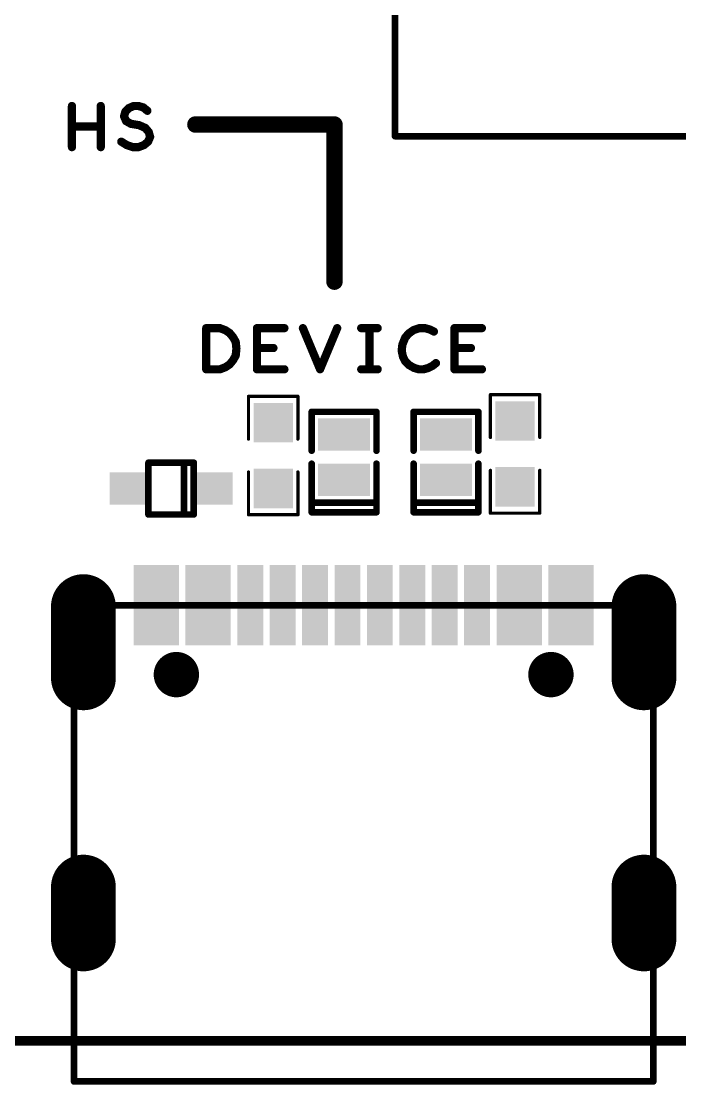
# Model space of a CAD drawing. Extents: x -12 to 107, y 8 to 106.
# Drawn here: x 21.13 to 31.29, y 9.82 to 26.24 of the extents above; entities that cross this region are included whole.
import ezdxf

# ---------------------------------------------------------------- set-up
doc = ezdxf.new("R2010")
doc.units = 0
doc.header["$MEASUREMENT"] = 0
doc.layers.get('0').update_dxf_attribs({"linetype": 'CONTINUOUS'})
doc.layers.add('SILK_TOP_ART', color=251, linetype='CONTINUOUS', true_color=0x636466)
doc.layers.add('SOLDER_TOP_ART', color=18, linetype='CONTINUOUS', true_color=0x000000)

# ---------------------------------------------------------------- blocks, each defined once
blk = doc.blocks.new('ROUND_217')
at = {"const_width": 0.0508}
blk.add_lwpolyline([(-0.0254, 0, 1), (0.0254, 0, 1)], format="xyb", close=True, dxfattribs=at)
blk = doc.blocks.new('ROUND_162')
at = {"const_width": 0.0635}
blk.add_lwpolyline([(-0.03175, 0, 1), (0.03175, 0, 1)], format="xyb", close=True, dxfattribs=at)
blk = doc.blocks.new('ROUND_278')
at = {"const_width": 0.127}
blk.add_lwpolyline([(-0.0635, 0, 1), (0.0635, 0, 1)], format="xyb", close=True, dxfattribs=at)
blk = doc.blocks.new('ROUND_320')
at = {"const_width": 0.0254}
blk.add_lwpolyline([(-0.0127, 0, 1), (0.0127, 0, 1)], format="xyb", close=True, dxfattribs=at)
blk = doc.blocks.new('ROUND_329')
at = {"const_width": 0.35}
blk.add_lwpolyline([(-0.175, 0, 1), (0.175, 0, 1)], format="xyb", close=True, dxfattribs=at)
blk = doc.blocks.new('RECTANGLE_373')
blk.add_solid([(0.29, 0.25), (0.29, -0.25), (-0.29, 0.25), (-0.29, -0.25)])
blk = doc.blocks.new('SQUARE_332')
blk.add_solid([(0.304, 0.304), (0.304, -0.304), (-0.304, 0.304), (-0.304, -0.304)])
blk = doc.blocks.new('OBLONG_334')
at = {"const_width": 1}
blk.add_lwpolyline([(0, 0.4), (0, -0.4)], dxfattribs=at)
at = {"const_width": 0.5}
for points in [[(-0.25, 0.4, 1), (0.25, 0.4, 1)], [(-0.25, -0.4, 1), (0.25, -0.4, 1)]]:
    blk.add_lwpolyline(points, format="xyb", close=True, dxfattribs=at)
blk = doc.blocks.new('RECTANGLE_338')
blk.add_solid([(0.4, 0.25), (0.4, -0.25), (-0.4, 0.25), (-0.4, -0.25)])
blk = doc.blocks.new('OBLONG_333')
at = {"const_width": 1}
blk.add_lwpolyline([(0, 0.55), (0, -0.55)], dxfattribs=at)
at = {"const_width": 0.5}
for points in [[(-0.25, 0.55, 1), (0.25, 0.55, 1)], [(-0.25, -0.55, 1), (0.25, -0.55, 1)]]:
    blk.add_lwpolyline(points, format="xyb", close=True, dxfattribs=at)
blk = doc.blocks.new('RECTANGLE_353')
blk.add_solid([(0.2, 0.62), (0.2, -0.62), (-0.2, 0.62), (-0.2, -0.62)])

msp = doc.modelspace()

# ---------------------------------------------------------------- linework, layer by layer
at = {"layer": 'SILK_TOP_ART'}
for points, const_width in [([(26.8978, 24.4638), (26.8978, 31.2638)], 0.1016), ([(21.9138, 24.2951), (21.9138, 24.9301)], 0.127), ([(22.3584, 24.9301), (22.3584, 24.2951)], 0.127), ([(22.7394, 24.8454), (22.7923, 24.8983)], 0.127), ([(22.7923, 24.8983), (22.8663, 24.9301)], 0.127), ([(22.8663, 24.9301), (22.9404, 24.9301)], 0.127), ([(22.9404, 24.9301), (23.0145, 24.9089)], 0.127), ([(23.0145, 24.9089), (23.078, 24.856)], 0.127), ([(22.7182, 24.7713), (22.7394, 24.8454)], 0.127), ([(22.7499, 24.6973), (22.7182, 24.7713)], 0.127), ([(22.3584, 24.6126), (21.9138, 24.6126)], 0.127), ([(22.824, 24.6549), (22.7499, 24.6973)], 0.127), ([(22.951, 24.6338), (22.824, 24.6549)], 0.127), ([(23.0463, 24.5914), (22.951, 24.6338)], 0.127), ([(23.0992, 24.5279), (23.0463, 24.5914)], 0.127), ([(23.8189, 24.6444), (25.9652, 24.6444)], 0.254), ([(25.9652, 24.6444), (25.9652, 22.2187)], 0.254), ([(23.0886, 24.3797), (23.1204, 24.4539)], 0.127), ([(23.1204, 24.4539), (23.0992, 24.5279)], 0.127), ([(39.8978, 24.4638), (26.8978, 24.4638)], 0.1016), ([(22.6758, 24.3797), (22.7605, 24.3268)], 0.127), ([(22.7605, 24.3268), (22.8558, 24.2951)], 0.127), ([(22.8558, 24.2951), (22.9404, 24.2951)], 0.127), ([(22.9404, 24.2951), (23.0251, 24.3268)], 0.127), ([(23.0251, 24.3268), (23.0886, 24.3797)], 0.127), ([(23.9861, 20.8661), (23.9861, 21.5011)], 0.127), ([(23.9861, 21.5011), (24.1977, 21.5011)], 0.127), ([(24.1977, 21.5011), (24.2824, 21.4693)], 0.127), ([(24.2824, 21.4693), (24.3459, 21.427)], 0.127), ([(24.7692, 20.8661), (24.7692, 21.5011)], 0.127), ([(24.7692, 21.5011), (25.1926, 21.5011)], 0.127), ([(25.4783, 21.5011), (25.7429, 20.8661)], 0.127), ([(25.7429, 20.8661), (26.0075, 21.5011)], 0.127), ([(26.3779, 21.5011), (26.6319, 21.5011)], 0.127), ([(26.5049, 21.5011), (26.5049, 20.8661)], 0.127), ([(27.1822, 21.4693), (27.1082, 21.4164)], 0.127), ([(27.2775, 21.5011), (27.1822, 21.4693)], 0.127), ([(27.3622, 21.5011), (27.2775, 21.5011)], 0.127), ([(27.4362, 21.4799), (27.3622, 21.5011)], 0.127), ([(27.4997, 21.4482), (27.4362, 21.4799)], 0.127), ([(27.8172, 20.8661), (27.8172, 21.5011)], 0.127), ([(27.8172, 21.5011), (28.2406, 21.5011)], 0.127), ([(24.3459, 21.427), (24.3988, 21.3635)], 0.127), ([(24.3988, 21.3635), (24.4412, 21.2894)], 0.127), ([(24.4412, 21.2894), (24.4517, 21.1836)], 0.127), ([(27.0552, 21.3529), (27.0129, 21.2471)], 0.127), ([(27.1082, 21.4164), (27.0552, 21.3529)], 0.127), ([(24.4517, 21.1836), (24.4412, 21.0778)], 0.127), ([(25.0232, 21.1942), (24.7692, 21.1942)], 0.127), ([(27.0129, 21.2471), (27.0023, 21.1518)], 0.127), ([(27.0023, 21.1518), (27.0235, 21.0566)], 0.127), ([(28.0712, 21.1942), (27.8172, 21.1942)], 0.127), ([(24.3988, 21.0037), (24.3459, 20.9402)], 0.127), ([(24.4412, 21.0778), (24.3988, 21.0037)], 0.127), ([(27.0235, 21.0566), (27.0552, 20.9931)], 0.127), ([(27.0552, 20.9931), (27.1187, 20.9296)], 0.127), ([(27.4786, 20.919), (27.5315, 20.9613)], 0.127), ([(24.1977, 20.8661), (23.9861, 20.8661)], 0.127), ([(24.2824, 20.8978), (24.1977, 20.8661)], 0.127), ([(24.3459, 20.9402), (24.2824, 20.8978)], 0.127), ([(25.1926, 20.8661), (24.7692, 20.8661)], 0.127), ([(26.3779, 20.8661), (26.6319, 20.8661)], 0.127), ([(27.1187, 20.9296), (27.1928, 20.8873)], 0.127), ([(27.1928, 20.8873), (27.2669, 20.8661)], 0.127), ([(27.2669, 20.8661), (27.341, 20.8661)], 0.127), ([(27.341, 20.8661), (27.4151, 20.8873)], 0.127), ([(27.4151, 20.8873), (27.4786, 20.919)], 0.127), ([(28.2406, 20.8661), (27.8172, 20.8661)], 0.127), ([(24.6388, 20.4486), (24.6388, 19.7882)], 0.0508), ([(25.4008, 20.4486), (24.6388, 20.4486)], 0.0508), ([(25.4008, 19.7882), (25.4008, 20.4486)], 0.0508), ([(28.3718, 20.474), (28.3718, 19.8136)], 0.0508), ([(29.1338, 20.474), (28.3718, 20.474)], 0.0508), ([(29.1338, 19.8136), (29.1338, 20.474)], 0.0508), ([(25.6133, 20.2089), (26.6133, 20.2089)], 0.1016), ([(25.6133, 19.6089), (25.6133, 20.2089)], 0.1016), ([(26.6133, 20.2089), (26.6133, 19.6089)], 0.1016), ([(27.1865, 20.2089), (28.1865, 20.2089)], 0.1016), ([(27.1865, 19.6089), (27.1865, 20.2089)], 0.1016), ([(28.1865, 20.2089), (28.1865, 19.6089)], 0.1016), ([(23.0942, 19.4246), (23.7942, 19.4246)], 0.1016), ([(23.0942, 18.6246), (23.0942, 19.4246)], 0.1016), ([(23.6442, 19.4246), (23.6442, 18.6246)], 0.1016), ([(23.7942, 19.4246), (23.7942, 18.6246)], 0.1016), ([(25.6133, 18.6589), (25.6133, 19.4089)], 0.1016), ([(26.6133, 19.4089), (26.6133, 18.6589)], 0.1016), ([(27.1865, 18.6589), (27.1865, 19.4089)], 0.1016), ([(28.1865, 19.4089), (28.1865, 18.6589)], 0.1016), ([(24.6388, 18.6198), (24.6388, 19.2802)], 0.0508), ([(25.4008, 19.2802), (25.4008, 18.6198)], 0.0508), ([(28.3718, 18.6452), (28.3718, 19.3056)], 0.0508), ([(29.1338, 19.3056), (29.1338, 18.6452)], 0.0508), ([(25.6133, 18.8089), (26.6133, 18.8089)], 0.1016), ([(27.1865, 18.8089), (28.1865, 18.8089)], 0.1016), ([(23.7942, 18.6246), (23.0942, 18.6246)], 0.1016), ([(25.4008, 18.6198), (24.6388, 18.6198)], 0.0508), ([(26.6133, 18.6589), (25.6133, 18.6589)], 0.1016), ([(28.1865, 18.6589), (27.1865, 18.6589)], 0.1016), ([(29.1338, 18.6452), (28.3718, 18.6452)], 0.0508), ([(21.9457, 17.223), (21.9457, 9.873)], 0.1016), ([(30.8857, 17.223), (21.9507, 17.223)], 0.1016), ([(30.8857, 9.873), (30.8857, 17.223)], 0.1016), ([(3, 10.5), (87, 10.5)], 0.1524), ([(21.9457, 9.873), (30.8857, 9.873)], 0.1016)]:
    msp.add_lwpolyline(points, dxfattribs=dict(at, const_width=const_width))
at = {"layer": 'SOLDER_TOP_ART', "const_width": 0.1524}
msp.add_lwpolyline([(3, 10.5), (87, 10.5)], dxfattribs=at)

# ---------------------------------------------------------------- block references
at = {"layer": 'SILK_TOP_ART'}
for name, p in [('ROUND_162', (21.9138, 24.9301)), ('ROUND_162', (22.3584, 24.9301)), ('ROUND_162', (22.7923, 24.8983)), ('ROUND_162', (22.8663, 24.9301)), ('ROUND_162', (22.9404, 24.9301)), ('ROUND_162', (23.0145, 24.9089)), ('ROUND_162', (22.7182, 24.7713)), ('ROUND_162', (22.7394, 24.8454)), ('ROUND_162', (23.078, 24.856)), ('ROUND_162', (21.9138, 24.6126)), ('ROUND_162', (22.3584, 24.6126)), ('ROUND_162', (22.7499, 24.6973)), ('ROUND_162', (22.824, 24.6549)), ('ROUND_162', (22.951, 24.6338)), ('ROUND_162', (23.0463, 24.5914)), ('ROUND_278', (23.8189, 24.6444)), ('ROUND_278', (25.9652, 24.6444)), ('ROUND_162', (23.0992, 24.5279)), ('ROUND_162', (23.1204, 24.4539)), ('ROUND_217', (26.8978, 24.4638)), ('ROUND_217', (26.8978, 24.4638)), ('ROUND_162', (21.9138, 24.2951)), ('ROUND_162', (22.3584, 24.2951)), ('ROUND_162', (22.6758, 24.3797)), ('ROUND_162', (22.7605, 24.3268)), ('ROUND_162', (22.8558, 24.2951)), ('ROUND_162', (22.9404, 24.2951)), ('ROUND_162', (23.0251, 24.3268)), ('ROUND_162', (23.0886, 24.3797)), ('ROUND_278', (25.9652, 22.2187)), ('ROUND_162', (23.9861, 21.5011)), ('ROUND_162', (24.1977, 21.5011)), ('ROUND_162', (24.2824, 21.4693)), ('ROUND_162', (24.7692, 21.5011)), ('ROUND_162', (25.1926, 21.5011)), ('ROUND_162', (25.4783, 21.5011)), ('ROUND_162', (26.0075, 21.5011)), ('ROUND_162', (26.3779, 21.5011)), ('ROUND_162', (26.5049, 21.5011)), ('ROUND_162', (26.6319, 21.5011)), ('ROUND_162', (27.1822, 21.4693)), ('ROUND_162', (27.2775, 21.5011)), ('ROUND_162', (27.3622, 21.5011)), ('ROUND_162', (27.4362, 21.4799)), ('ROUND_162', (27.4997, 21.4482)), ('ROUND_162', (27.8172, 21.5011)), ('ROUND_162', (28.2406, 21.5011)), ('ROUND_162', (24.3459, 21.427)), ('ROUND_162', (24.3988, 21.3635)), ('ROUND_162', (24.4412, 21.2894)), ('ROUND_162', (27.0552, 21.3529)), ('ROUND_162', (27.1082, 21.4164)), ('ROUND_162', (24.4517, 21.1836)), ('ROUND_162', (24.7692, 21.1942)), ('ROUND_162', (25.0232, 21.1942)), ('ROUND_162', (27.0023, 21.1518)), ('ROUND_162', (27.0129, 21.2471)), ('ROUND_162', (27.8172, 21.1942)), ('ROUND_162', (28.0712, 21.1942)), ('ROUND_162', (24.3988, 21.0037)), ('ROUND_162', (24.4412, 21.0778)), ('ROUND_162', (27.0235, 21.0566)), ('ROUND_162', (27.0552, 20.9931)), ('ROUND_162', (27.5315, 20.9613)), ('ROUND_162', (23.9861, 20.8661)), ('ROUND_162', (23.9861, 20.8661)), ('ROUND_162', (24.1977, 20.8661)), ('ROUND_162', (24.2824, 20.8978)), ('ROUND_162', (24.3459, 20.9402)), ('ROUND_162', (24.7692, 20.8661)), ('ROUND_162', (25.1926, 20.8661)), ('ROUND_162', (25.7429, 20.8661)), ('ROUND_162', (26.3779, 20.8661)), ('ROUND_162', (26.5049, 20.8661)), ('ROUND_162', (26.6319, 20.8661)), ('ROUND_162', (27.1187, 20.9296)), ('ROUND_162', (27.1928, 20.8873)), ('ROUND_162', (27.2669, 20.8661)), ('ROUND_162', (27.341, 20.8661)), ('ROUND_162', (27.4151, 20.8873)), ('ROUND_162', (27.4786, 20.919)), ('ROUND_162', (27.8172, 20.8661)), ('ROUND_162', (28.2406, 20.8661)), ('ROUND_320', (24.6388, 20.4486)), ('ROUND_320', (24.6388, 20.4486)), ('ROUND_320', (25.4008, 20.4486)), ('ROUND_320', (25.4008, 20.4486)), ('ROUND_320', (28.3718, 20.474)), ('ROUND_320', (28.3718, 20.474)), ('ROUND_320', (29.1338, 20.474)), ('ROUND_320', (29.1338, 20.474)), ('ROUND_217', (25.6133, 20.2089)), ('ROUND_217', (25.6133, 20.2089)), ('ROUND_217', (26.6133, 20.2089)), ('ROUND_217', (26.6133, 20.2089)), ('ROUND_217', (27.1865, 20.2089)), ('ROUND_217', (27.1865, 20.2089)), ('ROUND_217', (28.1865, 20.2089)), ('ROUND_217', (28.1865, 20.2089)), ('ROUND_320', (24.6388, 19.7882)), ('ROUND_320', (25.4008, 19.7882)), ('ROUND_320', (28.3718, 19.8136)), ('ROUND_320', (29.1338, 19.8136)), ('ROUND_217', (25.6133, 19.6089)), ('ROUND_217', (26.6133, 19.6089)), ('ROUND_217', (27.1865, 19.6089)), ('ROUND_217', (28.1865, 19.6089)), ('ROUND_217', (23.0942, 19.4246)), ('ROUND_217', (23.0942, 19.4246)), ('ROUND_217', (23.6442, 19.4246)), ('ROUND_217', (23.7942, 19.4246)), ('ROUND_217', (23.7942, 19.4246)), ('ROUND_217', (25.6133, 19.4089)), ('ROUND_217', (26.6133, 19.4089)), ('ROUND_217', (27.1865, 19.4089)), ('ROUND_217', (28.1865, 19.4089)), ('ROUND_320', (24.6388, 19.2802)), ('ROUND_320', (25.4008, 19.2802)), ('ROUND_320', (28.3718, 19.3056)), ('ROUND_320', (29.1338, 19.3056)), ('ROUND_217', (25.6133, 18.8089)), ('ROUND_217', (26.6133, 18.8089)), ('ROUND_217', (27.1865, 18.8089)), ('ROUND_217', (28.1865, 18.8089)), ('ROUND_217', (23.0942, 18.6246)), ('ROUND_217', (23.0942, 18.6246)), ('ROUND_217', (23.6442, 18.6246)), ('ROUND_217', (23.7942, 18.6246)), ('ROUND_217', (23.7942, 18.6246)), ('ROUND_320', (24.6388, 18.6198)), ('ROUND_320', (24.6388, 18.6198)), ('ROUND_320', (25.4008, 18.6198)), ('ROUND_320', (25.4008, 18.6198)), ('ROUND_217', (25.6133, 18.6589)), ('ROUND_217', (25.6133, 18.6589)), ('ROUND_217', (26.6133, 18.6589)), ('ROUND_217', (26.6133, 18.6589)), ('ROUND_217', (27.1865, 18.6589)), ('ROUND_217', (27.1865, 18.6589)), ('ROUND_217', (28.1865, 18.6589)), ('ROUND_217', (28.1865, 18.6589)), ('ROUND_320', (28.3718, 18.6452)), ('ROUND_320', (28.3718, 18.6452)), ('ROUND_320', (29.1338, 18.6452)), ('ROUND_320', (29.1338, 18.6452)), ('ROUND_217', (21.9457, 17.223)), ('ROUND_217', (21.9507, 17.223)), ('ROUND_217', (30.8857, 17.223)), ('ROUND_217', (30.8857, 17.223)), ('ROUND_217', (21.9457, 9.873)), ('ROUND_217', (21.9457, 9.873)), ('ROUND_217', (30.8857, 9.873)), ('ROUND_217', (30.8857, 9.873))]:
    msp.add_blockref(name, p, dxfattribs=at)
at = {"layer": 'SOLDER_TOP_ART'}
for name, p in [('SQUARE_332', (28.7528, 20.0676)), ('SQUARE_332', (25.0198, 20.0422)), ('RECTANGLE_338', (26.1133, 19.8589)), ('RECTANGLE_338', (27.6865, 19.8589)), ('RECTANGLE_338', (26.1133, 19.1589)), ('RECTANGLE_338', (27.6865, 19.1589)), ('RECTANGLE_373', (22.7842, 19.0246)), ('RECTANGLE_373', (24.1042, 19.0246)), ('SQUARE_332', (25.0198, 19.0262)), ('SQUARE_332', (28.7528, 19.0516)), ('RECTANGLE_353', (23.0657, 17.223)), ('RECTANGLE_353', (23.3657, 17.223)), ('RECTANGLE_353', (23.8657, 17.223)), ('RECTANGLE_353', (24.1657, 17.223)), ('RECTANGLE_353', (24.6657, 17.223)), ('RECTANGLE_353', (25.1657, 17.223)), ('RECTANGLE_353', (25.6657, 17.223)), ('RECTANGLE_353', (26.1657, 17.223)), ('RECTANGLE_353', (26.6657, 17.223)), ('RECTANGLE_353', (27.1657, 17.223)), ('RECTANGLE_353', (27.6657, 17.223)), ('RECTANGLE_353', (28.1657, 17.223)), ('RECTANGLE_353', (28.6657, 17.223)), ('RECTANGLE_353', (28.9657, 17.223)), ('RECTANGLE_353', (29.4657, 17.223)), ('RECTANGLE_353', (29.7657, 17.223)), ('OBLONG_333', (22.0907, 16.653)), ('OBLONG_333', (30.7407, 16.653)), ('ROUND_329', (23.5257, 16.153)), ('ROUND_329', (29.3057, 16.153)), ('OBLONG_334', (22.0907, 12.473)), ('OBLONG_334', (30.7407, 12.473))]:
    msp.add_blockref(name, p, dxfattribs=at)

doc.saveas('drawing.dxf')
